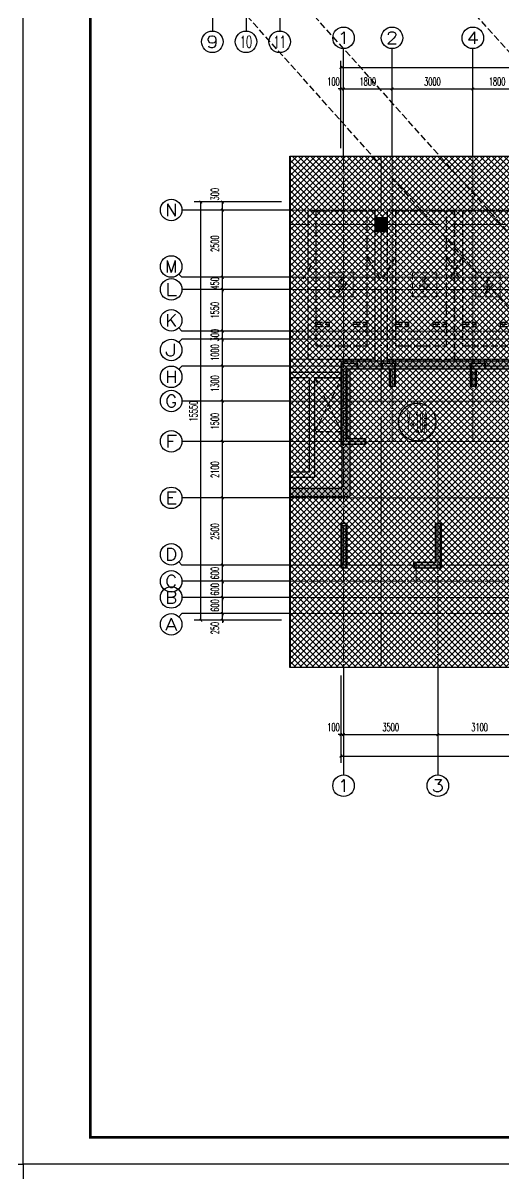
# Model space of a CAD drawing. Extents: x 27938 to 650306, y -92720 to 1524912.
# Drawn here: x 260214 to 278073, y 719299 to 762082 of the extents above; entities that cross this region are included whole.
import ezdxf
from ezdxf.enums import TextEntityAlignment as Align

# ---------------------------------------------------------------- set-up
doc = ezdxf.new("R2010")
doc.units = 0
doc.header["$LTSCALE"] = 1000
doc.header["$MEASUREMENT"] = 0
for name, pattern in [('5、6、7#楼参照$0$DASH', [0.35, 0.25, -0.1]), ('__DASH', [0.35, 0.25, -0.1]), ('DASH', [0.35, 0.25, -0.1]), ('DOTE', [2.42, 2, -0.2, 0.02, -0.2])]:
    doc.linetypes.add(name, pattern=pattern)
for name, color, linetype, lineweight in [('AE-PARKING', 70, '5、6、7#楼参照$0$DASH', 13), ('DOTE', 19, 'DOTE', 9), ('PUB_HATCH', 8, 'Continuous', 9), ('填充', 251, 'Continuous', 5), ('砼柱', 2, 'Continuous', 35)]:
    doc.layers.add(name, color=color, linetype=linetype, lineweight=lineweight)
for name, color, linetype in [('AXIS', 3, 'Continuous'), ('AXIS_TEXT', 4, 'Continuous'), ('COLUMN', 9, 'Continuous'), ('DIM_IDEN', 67, 'Continuous'), ('HS-A-停车位（标准）', 9, 'Continuous'), ('HS-A-墙-砖', 2, 'Continuous'), ('HS-A-墙-砼', 41, 'Continuous'), ('HS-A-留孔-顶板面', 3, 'DASH'), ('text', 7, 'Continuous'), ('图框', 140, 'Continuous'), ('建-墙-填充', 8, 'Continuous')]:
    doc.layers.add(name, color=color, linetype=linetype)
doc.layers.add('yichutu', color=7, linetype='Continuous', true_color=0xffffff, plot=False)
doc.styles.add('_TCH_AXIS', font='COMPLEX', dxfattribs={"bigfont": 'GBCBIG'})
doc.styles.add('_TCH_DIM_T3', font='SIMPLEX.shx', dxfattribs={"width": 0.494118, "bigfont": 'GBCBIG.shx'})
doc.styles.add('_TCH_LABEL', font='simhei.ttf')
doc.styles.add('COMPLEX', font='COMPLEX')
doc.dimstyles.new('_TCH_ARCH&&100', dxfattribs={"dimtxt": 297.5, "dimasz": 100, "dimexe": 250, "dimexo": 300, "dimgap": 126.25, "dimtad": 1, "dimdec": 0, "dimzin": 0, "dimdsep": 46, "dimtxsty": '_TCH_DIM_T3', "dimblk": 'ARCHTICK', "dimcen": 0.09, "dimclrt": 4, "dimazin": 2, "dimtfac": 1, "dimtdec": 0, "dimtix": 1, "dimtmove": 2, "dimatfit": 3, "dimfxl": 1, "dimtolj": 1, "dimtzin": 0, "dimarcsym": 0})

# ---------------------------------------------------------------- blocks, each defined once
blk = doc.blocks.new('GDRDADWDAD')
at = {"layer": 'DOTE', "linetype": 'DOTE', "ltscale": 0.3}
for p, q in [((272117, 690157), (272117, 671157)), ((273917, 690157), (273917, 679557)), ((276917, 690157), (276917, 679557)), ((270117, 688157), (328917, 688157)), ((270117, 685657), (328917, 685657)), ((270117, 685207), (328917, 685207)), ((270117, 683657), (328917, 683657)), ((270117, 683357), (328917, 683357)), ((270117, 682357), (328917, 682357)), ((270117, 681057), (328917, 681057)), ((270117, 679557), (328917, 679557)), ((275617, 679557), (275617, 671157)), ((270117, 677457), (328917, 677457)), ((270117, 674957), (328917, 674957)), ((274817, 674957), (274817, 674357)), ((270117, 674357), (328917, 674357)), ((270117, 673757), (328917, 673757)), ((270117, 673157), (328917, 673157))]:
    blk.add_line(p, q, dxfattribs=at)
blk = doc.blocks.new('TK')
at = {"layer": '图框'}
blk.add_lwpolyline([(465375, 548714), (549475, 548714), (549475, 489314), (465375, 489314)], close=True, dxfattribs=at)
blk.add_lwpolyline([(465375, 548714), (549475, 548714), (549475, 489314), (465375, 489314)], close=True, dxfattribs=at)
at = {"layer": '图框', "const_width": 100}
blk.add_lwpolyline([(548475, 490314), (548475, 547714), (467875, 547714), (467875, 490314)], close=True, dxfattribs=at)
blk = doc.blocks.new('yct-841-594-84100-59400-100-1000.0')
at = {"layer": 'yichutu', "color": 7, "true_color": 0xffffff}
blk.add_lwpolyline([(0, 0), (0, 59400), (84100, 59400), (84100, 0)], close=True, dxfattribs=at)
blk = doc.blocks.new('gdfgdgdgr')
at = {"layer": 'PUB_HATCH'}
for points in [[(477177, 529314), (477177, 526314), (478077, 526314), (478077, 526514), (477377, 526514), (477377, 529114), (477777, 529114), (477777, 529314)], [(478677, 529114), (478977, 529114), (478977, 528464), (479177, 528464), (479177, 529314), (478677, 529314)], [(482527, 529114), (482527, 529314), (481977, 529314), (481977, 528464), (482177, 528464), (482177, 529114)], [(477177, 521714), (477377, 521714), (477377, 523364), (477177, 523364)], [(479877, 521914), (479877, 521714), (480877, 521714), (480877, 523364), (480677, 523364), (480677, 521914)]]:
    blk.add_hatch(color=256, dxfattribs=at).paths.add_polyline_path(points)
at = {"layer": 'COLUMN', "color": 8}
for p, q in [((477177, 529314), (477177, 526314)), ((477777, 529314), (477177, 529314)), ((477777, 529114), (477777, 529314)), ((479177, 529314), (478677, 529314)), ((478677, 529314), (478677, 529114)), ((479177, 528464), (479177, 529314)), ((482527, 529314), (481977, 529314)), ((481977, 529314), (481977, 528464)), ((482527, 529114), (482527, 529314)), ((477377, 526514), (477377, 529114)), ((477377, 529114), (477777, 529114)), ((478677, 529114), (478977, 529114)), ((478977, 529114), (478977, 528464)), ((482177, 528464), (482177, 529114)), ((482177, 529114), (482527, 529114)), ((478977, 528464), (479177, 528464)), ((481977, 528464), (482177, 528464)), ((477177, 526314), (478077, 526314)), ((478077, 526514), (477377, 526514)), ((478077, 526314), (478077, 526514)), ((477377, 523364), (477177, 523364)), ((477177, 523364), (477177, 521714)), ((477377, 521714), (477377, 523364)), ((480877, 523364), (480677, 523364)), ((480677, 523364), (480677, 521914)), ((480877, 521714), (480877, 523364)), ((477177, 521714), (477377, 521714)), ((479877, 521914), (479877, 521714)), ((480677, 521914), (479877, 521914)), ((479877, 521714), (480877, 521714))]:
    blk.add_line(p, q, dxfattribs=at)
blk = doc.blocks.new('_AXISO')
blk.add_circle((0, 0), 0.5)
at = {"layer": 'AXIS_TEXT', "style": 'COMPLEX', "width": 1.041667}
blk.add_attdef('A', text='', height=0.56, dxfattribs=at).set_placement((-0.25, -0.28), (0.25, -0.28), align=Align.FIT)
blk = doc.blocks.new('A$C5F0D06DF')
at = {"layer": 'AXIS'}
for p, q in [((850, -10100), (850, -11700)), ((2100.1, -10100), (2100.1, -11700)), ((3350.2, -10100), (3350.2, -11700))]:
    blk.add_line(p, q, dxfattribs=at)
ref = blk.add_blockref('_AXISO', (850, -12100), dxfattribs=dict(at, xscale=800, yscale=800, zscale=800))
ref.add_attrib('A', '9', dxfattribs={"layer": 'AXIS_TEXT', "height": 452.5, "style": '_TCH_AXIS', "width": 1.5}).set_placement((623.7, -12326.3), (1076.3, -12326.3), align=Align.FIT)
ref = blk.add_blockref('_AXISO', (2100.1, -12100), dxfattribs=dict(at, xscale=800, yscale=800, zscale=800))
ref.add_attrib('A', '10', dxfattribs={"layer": 'AXIS_TEXT', "height": 452.55, "style": '_TCH_AXIS', "width": 0.724138}).set_placement((1873.8, -12326.3), (2326.4, -12326.3), align=Align.FIT)
ref = blk.add_blockref('_AXISO', (3350.2, -12100), dxfattribs=dict(at, xscale=800, yscale=800, zscale=800))
ref.add_attrib('A', '11', dxfattribs={"layer": 'AXIS_TEXT', "height": 452.55, "style": '_TCH_AXIS', "width": 0.875}).set_placement((3123.9, -12326.3), (3576.5, -12326.3), align=Align.FIT)
blk = doc.blocks.new('A$C47B31F67')
at = {"layer": '填充'}
h = blk.add_hatch(dxfattribs=at)
h.set_pattern_fill('ANSI37', color=8, scale=100, style=0)
h.set_pattern_definition([(45, (0, 0), (-112.2532, 112.2532), []), (135, (0, 0), (-112.2532, -112.2532), [])])
h.paths.add_polyline_path([(127448, -31360), (127448, -32860), (129998, -32860), (129998, -35060), (129998, -35060), (129998, -36060), (133248, -36060), (133248, -40760), (127398, -40760), (127398, -41360), (124498, -41360), (124498, -39259), (124448, -39260), (124448, -36060), (124448, -36059), (124448, -31360)], flags=16)
h.paths.add_polyline_path([(97048, -31360), (97048, -32860), (94548, -32860), (94548, -35060), (97048, -35060), (97048, -37460), (91248, -37460), (91248, -40760), (97098, -40760), (97098, -41360), (99998, -41360), (99998, -39259), (100148, -39260), (100148, -36060), (100048, -36059), (100048, -31360)], flags=16)
h.paths.add_polyline_path([(82848, -28460), (141648, -28460), (141648, -47460), (82848, -47460)])
blk = doc.blocks.new('A$C25A378E3')
at = {"layer": 'HS-A-停车位（标准）', "linetype": 'DASH'}
for p, q in [((300, 4280), (800, 4280)), ((300, 4280), (300, 4120)), ((800, 4280), (800, 4120)), ((1700, 4280), (2200, 4280)), ((1700, 4280), (1700, 4120)), ((2200, 4280), (2200, 4120)), ((300, 4200), (800, 4200)), ((300, 4120), (800, 4120)), ((1700, 4200), (2200, 4200)), ((1700, 4120), (2200, 4120)), ((300, 1700), (-200, 2550)), ((2200, 1700), (2700, 2550))]:
    blk.add_line(p, q, dxfattribs=at)
for points in [[(0, 5500), (2500, 5500), (2500, 0), (0, 0)], [(300, 5000), (2200, 5000), (2200, 0), (300, 0)]]:
    blk.add_lwpolyline(points, close=True, dxfattribs=at)
blk = doc.blocks.new('充电车位')
at = {"layer": 'AE-PARKING', "linetype": 'ByBlock'}
h = blk.add_hatch(color=1, dxfattribs=at)
h.dxf.hatch_style = 1
h.paths.add_polyline_path([(-1007586, -1042638), (-1007474, -1042375), (-1007689, -1042375), (-1007425, -1042030), (-1007515, -1042282), (-1007279, -1042298)])
at = {"layer": 'AE-PARKING', "color": 1}
for p, q in [((-1007929, -1041873), (-1007029, -1041873)), ((-1007929, -1041873), (-1007929, -1042773)), ((-1007029, -1041873), (-1007029, -1042773)), ((-1007929, -1042773), (-1007029, -1042773))]:
    blk.add_line(p, q, dxfattribs=at)
at = {"layer": 'AE-PARKING', "color": 1, "linetype": 'ByBlock'}
for p, q in [((-1007425, -1042030), (-1007689, -1042375)), ((-1007425, -1042030), (-1007515, -1042282)), ((-1007689, -1042375), (-1007474, -1042375)), ((-1007279, -1042298), (-1007586, -1042638)), ((-1007586, -1042638), (-1007474, -1042375)), ((-1007515, -1042282), (-1007279, -1042298))]:
    blk.add_line(p, q, dxfattribs=at)
blk = doc.blocks.new('_ArchTick')
at = {"color": 0, "linetype": 'ByBlock', "const_width": 0.4}
blk.add_lwpolyline([(-0.5, -0.5), (0.5, 0.5)], dxfattribs=at)
blk = doc.blocks.new('*D639')
at = {"layer": 'AXIS', "color": 0, "lineweight": -2}
for p, q in [((267617, 740130), (267617, 740230)), ((269817, 740130), (267367, 740130)), ((269817, 739880), (267367, 739880)), ((267617, 739880), (267617, 740130)), ((267617, 739880), (267617, 739780))]:
    blk.add_line(p, q, dxfattribs=at)
at = {"layer": 'Defpoints', "color": 0}
for p in [(267617, 740130), (270117, 740130), (270117, 739880)]:
    blk.add_point(p, dxfattribs=at)
at = {"layer": 'AXIS', "color": 0, "lineweight": -2, "xscale": 100, "yscale": 100, "zscale": 100}
for p, rotation in [((267617, 740130), 270), ((267617, 739880), 90)]:
    blk.add_blockref('_ArchTick', p, dxfattribs=dict(at, rotation=rotation))
at = {"layer": 'AXIS', "color": 4, "insert": (267342, 739591), "char_height": 297.5, "attachment_point": 5, "rotation": 90, "style": '_TCH_DIM_T3'}
blk.add_mtext('\\A1;250', dxfattribs=at)
blk = doc.blocks.new('*D640')
at = {"layer": 'AXIS', "color": 0, "lineweight": -2}
for p, q in [((269817, 740730), (267367, 740730)), ((267617, 740730), (267617, 740830)), ((267617, 740130), (267617, 740730)), ((269817, 740130), (267367, 740130)), ((267617, 740130), (267617, 740030))]:
    blk.add_line(p, q, dxfattribs=at)
at = {"layer": 'Defpoints', "color": 0}
for p in [(267617, 740730), (270117, 740730), (270117, 740130)]:
    blk.add_point(p, dxfattribs=at)
at = {"layer": 'AXIS', "color": 0, "lineweight": -2, "xscale": 100, "yscale": 100, "zscale": 100}
for p, rotation in [((267617, 740730), 270), ((267617, 740130), 90)]:
    blk.add_blockref('_ArchTick', p, dxfattribs=dict(at, rotation=rotation))
at = {"layer": 'AXIS', "color": 4, "insert": (267342, 740430), "char_height": 297.5, "attachment_point": 5, "rotation": 90, "style": '_TCH_DIM_T3'}
blk.add_mtext('\\A1;600', dxfattribs=at)
blk = doc.blocks.new('*D641')
at = {"layer": 'AXIS', "color": 0, "lineweight": -2}
for p, q in [((269817, 741330), (267367, 741330)), ((267617, 741330), (267617, 741430)), ((267617, 740730), (267617, 741330)), ((269817, 740730), (267367, 740730)), ((267617, 740730), (267617, 740630))]:
    blk.add_line(p, q, dxfattribs=at)
at = {"layer": 'Defpoints', "color": 0}
for p in [(267617, 741330), (270117, 741330), (270117, 740730)]:
    blk.add_point(p, dxfattribs=at)
at = {"layer": 'AXIS', "color": 0, "lineweight": -2, "xscale": 100, "yscale": 100, "zscale": 100}
for p, rotation in [((267617, 741330), 270), ((267617, 740730), 90)]:
    blk.add_blockref('_ArchTick', p, dxfattribs=dict(at, rotation=rotation))
at = {"layer": 'AXIS', "color": 4, "insert": (267342, 741030), "char_height": 297.5, "attachment_point": 5, "rotation": 90, "style": '_TCH_DIM_T3'}
blk.add_mtext('\\A1;600', dxfattribs=at)
blk = doc.blocks.new('*D642')
at = {"layer": 'AXIS', "color": 0, "lineweight": -2}
for p, q in [((269817, 741930), (267367, 741930)), ((267617, 741930), (267617, 742030)), ((267617, 741330), (267617, 741930)), ((269817, 741330), (267367, 741330)), ((267617, 741330), (267617, 741230))]:
    blk.add_line(p, q, dxfattribs=at)
at = {"layer": 'Defpoints', "color": 0}
for p in [(267617, 741930), (270117, 741930), (270117, 741330)]:
    blk.add_point(p, dxfattribs=at)
at = {"layer": 'AXIS', "color": 0, "lineweight": -2, "xscale": 100, "yscale": 100, "zscale": 100}
for p, rotation in [((267617, 741930), 270), ((267617, 741330), 90)]:
    blk.add_blockref('_ArchTick', p, dxfattribs=dict(at, rotation=rotation))
at = {"layer": 'AXIS', "color": 4, "insert": (267342, 741630), "char_height": 297.5, "attachment_point": 5, "rotation": 90, "style": '_TCH_DIM_T3'}
blk.add_mtext('\\A1;600', dxfattribs=at)
blk = doc.blocks.new('*D643')
at = {"layer": 'AXIS', "color": 0, "lineweight": -2}
for p, q in [((269817, 744430), (267367, 744430)), ((267617, 741930), (267617, 744430)), ((269817, 741930), (267367, 741930))]:
    blk.add_line(p, q, dxfattribs=at)
at = {"layer": 'Defpoints', "color": 0}
for p in [(267617, 744430), (270117, 744430), (270117, 741930)]:
    blk.add_point(p, dxfattribs=at)
at = {"layer": 'AXIS', "color": 0, "lineweight": -2, "xscale": 100, "yscale": 100, "zscale": 100}
for p, rotation in [((267617, 744430), 90), ((267617, 741930), 270)]:
    blk.add_blockref('_ArchTick', p, dxfattribs=dict(at, rotation=rotation))
at = {"layer": 'AXIS', "color": 4, "insert": (267342, 743180), "char_height": 297.5, "attachment_point": 5, "rotation": 90, "style": '_TCH_DIM_T3'}
blk.add_mtext('\\A1;2500', dxfattribs=at)
blk = doc.blocks.new('*D644')
at = {"layer": 'AXIS', "color": 0, "lineweight": -2}
for p, q in [((269817, 746530), (267367, 746530)), ((267617, 744430), (267617, 746530)), ((269817, 744430), (267367, 744430))]:
    blk.add_line(p, q, dxfattribs=at)
at = {"layer": 'Defpoints', "color": 0}
for p in [(267617, 746530), (270117, 746530), (270117, 744430)]:
    blk.add_point(p, dxfattribs=at)
at = {"layer": 'AXIS', "color": 0, "lineweight": -2, "xscale": 100, "yscale": 100, "zscale": 100}
for p, rotation in [((267617, 746530), 90), ((267617, 744430), 270)]:
    blk.add_blockref('_ArchTick', p, dxfattribs=dict(at, rotation=rotation))
at = {"layer": 'AXIS', "color": 4, "insert": (267342, 745480), "char_height": 297.5, "attachment_point": 5, "rotation": 90, "style": '_TCH_DIM_T3'}
blk.add_mtext('\\A1;2100', dxfattribs=at)
blk = doc.blocks.new('*D645')
at = {"layer": 'AXIS', "color": 0, "lineweight": -2}
for p, q in [((269817, 748030), (267367, 748030)), ((267617, 746530), (267617, 748030)), ((269817, 746530), (267367, 746530))]:
    blk.add_line(p, q, dxfattribs=at)
at = {"layer": 'Defpoints', "color": 0}
for p in [(267617, 748030), (270117, 748030), (270117, 746530)]:
    blk.add_point(p, dxfattribs=at)
at = {"layer": 'AXIS', "color": 0, "lineweight": -2, "xscale": 100, "yscale": 100, "zscale": 100}
for p, rotation in [((267617, 748030), 90), ((267617, 746530), 270)]:
    blk.add_blockref('_ArchTick', p, dxfattribs=dict(at, rotation=rotation))
at = {"layer": 'AXIS', "color": 4, "insert": (267342, 747280), "char_height": 297.5, "attachment_point": 5, "rotation": 90, "style": '_TCH_DIM_T3'}
blk.add_mtext('\\A1;1500', dxfattribs=at)
blk = doc.blocks.new('*D646')
at = {"layer": 'AXIS', "color": 0, "lineweight": -2}
for p, q in [((269817, 749330), (267367, 749330)), ((267617, 748030), (267617, 749330)), ((269817, 748030), (267367, 748030))]:
    blk.add_line(p, q, dxfattribs=at)
at = {"layer": 'Defpoints', "color": 0}
for p in [(267617, 749330), (270117, 749330), (270117, 748030)]:
    blk.add_point(p, dxfattribs=at)
at = {"layer": 'AXIS', "color": 0, "lineweight": -2, "xscale": 100, "yscale": 100, "zscale": 100}
for p, rotation in [((267617, 749330), 90), ((267617, 748030), 270)]:
    blk.add_blockref('_ArchTick', p, dxfattribs=dict(at, rotation=rotation))
at = {"layer": 'AXIS', "color": 4, "insert": (267342, 748680), "char_height": 297.5, "attachment_point": 5, "rotation": 90, "style": '_TCH_DIM_T3'}
blk.add_mtext('\\A1;1300', dxfattribs=at)
blk = doc.blocks.new('*D647')
at = {"layer": 'AXIS', "color": 0, "lineweight": -2}
for p, q in [((269817, 750330), (267367, 750330)), ((267617, 749330), (267617, 750330)), ((269817, 749330), (267367, 749330))]:
    blk.add_line(p, q, dxfattribs=at)
at = {"layer": 'Defpoints', "color": 0}
for p in [(267617, 750330), (270117, 750330), (270117, 749330)]:
    blk.add_point(p, dxfattribs=at)
at = {"layer": 'AXIS', "color": 0, "lineweight": -2, "xscale": 100, "yscale": 100, "zscale": 100}
for p, rotation in [((267617, 750330), 90), ((267617, 749330), 270)]:
    blk.add_blockref('_ArchTick', p, dxfattribs=dict(at, rotation=rotation))
at = {"layer": 'AXIS', "color": 4, "insert": (267342, 749830), "char_height": 297.5, "attachment_point": 5, "rotation": 90, "style": '_TCH_DIM_T3'}
blk.add_mtext('\\A1;1000', dxfattribs=at)
blk = doc.blocks.new('*D648')
at = {"layer": 'AXIS', "color": 0, "lineweight": -2}
for p, q in [((269817, 750630), (267367, 750630)), ((267617, 750630), (267617, 750730)), ((267617, 750330), (267617, 750630)), ((269817, 750330), (267367, 750330)), ((267617, 750330), (267617, 750230))]:
    blk.add_line(p, q, dxfattribs=at)
at = {"layer": 'Defpoints', "color": 0}
for p in [(267617, 750630), (270117, 750630), (270117, 750330)]:
    blk.add_point(p, dxfattribs=at)
at = {"layer": 'AXIS', "color": 0, "lineweight": -2, "xscale": 100, "yscale": 100, "zscale": 100}
for p, rotation in [((267617, 750630), 270), ((267617, 750330), 90)]:
    blk.add_blockref('_ArchTick', p, dxfattribs=dict(at, rotation=rotation))
at = {"layer": 'AXIS', "color": 4, "insert": (267342, 750480), "char_height": 297.5, "attachment_point": 5, "rotation": 90, "style": '_TCH_DIM_T3'}
blk.add_mtext('\\A1;300', dxfattribs=at)
blk = doc.blocks.new('*D649')
at = {"layer": 'AXIS', "color": 0, "lineweight": -2}
for p, q in [((269817, 752180), (267367, 752180)), ((267617, 750630), (267617, 752180)), ((269817, 750630), (267367, 750630))]:
    blk.add_line(p, q, dxfattribs=at)
at = {"layer": 'Defpoints', "color": 0}
for p in [(267617, 752180), (270117, 752180), (270117, 750630)]:
    blk.add_point(p, dxfattribs=at)
at = {"layer": 'AXIS', "color": 0, "lineweight": -2, "xscale": 100, "yscale": 100, "zscale": 100}
for p, rotation in [((267617, 752180), 90), ((267617, 750630), 270)]:
    blk.add_blockref('_ArchTick', p, dxfattribs=dict(at, rotation=rotation))
at = {"layer": 'AXIS', "color": 4, "insert": (267342, 751405), "char_height": 297.5, "attachment_point": 5, "rotation": 90, "style": '_TCH_DIM_T3'}
blk.add_mtext('\\A1;1550', dxfattribs=at)
blk = doc.blocks.new('*D650')
at = {"layer": 'AXIS', "color": 0, "lineweight": -2}
for p, q in [((269817, 752630), (267367, 752630)), ((267617, 752630), (267617, 752730)), ((267617, 752180), (267617, 752630)), ((269817, 752180), (267367, 752180)), ((267617, 752180), (267617, 752080))]:
    blk.add_line(p, q, dxfattribs=at)
at = {"layer": 'Defpoints', "color": 0}
for p in [(267617, 752630), (270117, 752630), (270117, 752180)]:
    blk.add_point(p, dxfattribs=at)
at = {"layer": 'AXIS', "color": 0, "lineweight": -2, "xscale": 100, "yscale": 100, "zscale": 100}
for p, rotation in [((267617, 752630), 270), ((267617, 752180), 90)]:
    blk.add_blockref('_ArchTick', p, dxfattribs=dict(at, rotation=rotation))
at = {"layer": 'AXIS', "color": 4, "insert": (267342, 752405), "char_height": 297.5, "attachment_point": 5, "rotation": 90, "style": '_TCH_DIM_T3'}
blk.add_mtext('\\A1;450', dxfattribs=at)
blk = doc.blocks.new('*D651')
at = {"layer": 'AXIS', "color": 0, "lineweight": -2}
for p, q in [((269817, 755130), (267367, 755130)), ((267617, 752630), (267617, 755130)), ((269817, 752630), (267367, 752630))]:
    blk.add_line(p, q, dxfattribs=at)
at = {"layer": 'Defpoints', "color": 0}
for p in [(267617, 755130), (270117, 755130), (270117, 752630)]:
    blk.add_point(p, dxfattribs=at)
at = {"layer": 'AXIS', "color": 0, "lineweight": -2, "xscale": 100, "yscale": 100, "zscale": 100}
for p, rotation in [((267617, 755130), 90), ((267617, 752630), 270)]:
    blk.add_blockref('_ArchTick', p, dxfattribs=dict(at, rotation=rotation))
at = {"layer": 'AXIS', "color": 4, "insert": (267342, 753880), "char_height": 297.5, "attachment_point": 5, "rotation": 90, "style": '_TCH_DIM_T3'}
blk.add_mtext('\\A1;2500', dxfattribs=at)
blk = doc.blocks.new('*D652')
at = {"layer": 'AXIS', "color": 0, "lineweight": -2}
for p, q in [((269817, 755430), (267367, 755430)), ((269817, 755130), (267367, 755130)), ((267617, 755130), (267617, 755430))]:
    blk.add_line(p, q, dxfattribs=at)
at = {"layer": 'Defpoints', "color": 0}
for p in [(267617, 755430), (270117, 755430), (270117, 755130)]:
    blk.add_point(p, dxfattribs=at)
at = {"layer": 'AXIS', "color": 0, "lineweight": -2, "xscale": 100, "yscale": 100, "zscale": 100}
for p, rotation in [((267617, 755430), 90), ((267617, 755130), 270)]:
    blk.add_blockref('_ArchTick', p, dxfattribs=dict(at, rotation=rotation))
at = {"layer": 'AXIS', "color": 4, "insert": (267342, 755719), "char_height": 297.5, "attachment_point": 5, "rotation": 90, "style": '_TCH_DIM_T3'}
blk.add_mtext('\\A1;300', dxfattribs=at)
blk = doc.blocks.new('*D653')
at = {"layer": 'AXIS', "color": 0, "lineweight": -2}
for p, q in [((269817, 755430), (266567, 755430)), ((266817, 739880), (266817, 755430)), ((269817, 739880), (266567, 739880))]:
    blk.add_line(p, q, dxfattribs=at)
at = {"layer": 'Defpoints', "color": 0}
for p in [(266817, 755430), (270117, 755430), (270117, 739880)]:
    blk.add_point(p, dxfattribs=at)
at = {"layer": 'AXIS', "color": 0, "lineweight": -2, "xscale": 100, "yscale": 100, "zscale": 100}
for p, rotation in [((266817, 755430), 90), ((266817, 739880), 270)]:
    blk.add_blockref('_ArchTick', p, dxfattribs=dict(at, rotation=rotation))
at = {"layer": 'AXIS', "color": 4, "insert": (266542, 747655), "char_height": 297.5, "attachment_point": 5, "rotation": 90, "style": '_TCH_DIM_T3'}
blk.add_mtext('\\A1;15550', dxfattribs=at)
blk = doc.blocks.new('*D654')
at = {"layer": 'AXIS', "color": 0, "lineweight": -2}
for p, q in [((272017, 737830), (272017, 735380)), ((272117, 737830), (272117, 735380)), ((272017, 735630), (271917, 735630)), ((272017, 735630), (272117, 735630)), ((272117, 735630), (272217, 735630))]:
    blk.add_line(p, q, dxfattribs=at)
at = {"layer": 'Defpoints', "color": 0}
for p in [(272017, 738130), (272117, 738130), (272117, 735630)]:
    blk.add_point(p, dxfattribs=at)
at = {"layer": 'AXIS', "color": 0, "lineweight": -2, "xscale": 100, "yscale": 100, "zscale": 100}
blk.add_blockref('_ArchTick', (272017, 735630), dxfattribs=at)
at = {"layer": 'AXIS', "color": 0, "lineweight": -2, "xscale": 100, "yscale": 100, "zscale": 100, "rotation": 180}
blk.add_blockref('_ArchTick', (272117, 735630), dxfattribs=at)
at = {"layer": 'AXIS', "color": 4, "insert": (271742, 735905), "char_height": 297.5, "attachment_point": 5, "style": '_TCH_DIM_T3'}
blk.add_mtext('\\A1;100', dxfattribs=at)
blk = doc.blocks.new('*D655')
at = {"layer": 'AXIS', "color": 0, "lineweight": -2}
for p, q in [((272117, 737830), (272117, 735380)), ((275617, 737830), (275617, 735380)), ((272117, 735630), (275617, 735630))]:
    blk.add_line(p, q, dxfattribs=at)
at = {"layer": 'Defpoints', "color": 0}
for p in [(272117, 738130), (275617, 738130), (275617, 735630)]:
    blk.add_point(p, dxfattribs=at)
at = {"layer": 'AXIS', "color": 0, "lineweight": -2, "xscale": 100, "yscale": 100, "zscale": 100, "rotation": 180}
blk.add_blockref('_ArchTick', (272117, 735630), dxfattribs=at)
at = {"layer": 'AXIS', "color": 0, "lineweight": -2, "xscale": 100, "yscale": 100, "zscale": 100}
blk.add_blockref('_ArchTick', (275617, 735630), dxfattribs=at)
at = {"layer": 'AXIS', "color": 4, "insert": (273867, 735905), "char_height": 297.5, "attachment_point": 5, "style": '_TCH_DIM_T3'}
blk.add_mtext('\\A1;3500', dxfattribs=at)
blk = doc.blocks.new('*D656')
at = {"layer": 'AXIS', "color": 0, "lineweight": -2}
for p, q in [((275617, 737830), (275617, 735380)), ((278717, 737830), (278717, 735380)), ((275617, 735630), (278717, 735630))]:
    blk.add_line(p, q, dxfattribs=at)
at = {"layer": 'Defpoints', "color": 0}
for p in [(275617, 738130), (278717, 738130), (278717, 735630)]:
    blk.add_point(p, dxfattribs=at)
at = {"layer": 'AXIS', "color": 0, "lineweight": -2, "xscale": 100, "yscale": 100, "zscale": 100, "rotation": 180}
blk.add_blockref('_ArchTick', (275617, 735630), dxfattribs=at)
at = {"layer": 'AXIS', "color": 0, "lineweight": -2, "xscale": 100, "yscale": 100, "zscale": 100}
blk.add_blockref('_ArchTick', (278717, 735630), dxfattribs=at)
at = {"layer": 'AXIS', "color": 4, "insert": (277167, 735905), "char_height": 297.5, "attachment_point": 5, "style": '_TCH_DIM_T3'}
blk.add_mtext('\\A1;3100', dxfattribs=at)
blk = doc.blocks.new('*D663')
at = {"layer": 'AXIS', "color": 0, "lineweight": -2}
for p, q in [((272017, 737830), (272017, 734580)), ((327017, 737830), (327017, 734580)), ((272017, 734830), (327017, 734830))]:
    blk.add_line(p, q, dxfattribs=at)
at = {"layer": 'Defpoints', "color": 0}
for p in [(272017, 738130), (327017, 738130), (327017, 734830)]:
    blk.add_point(p, dxfattribs=at)
at = {"layer": 'AXIS', "color": 0, "lineweight": -2, "xscale": 100, "yscale": 100, "zscale": 100, "rotation": 180}
blk.add_blockref('_ArchTick', (272017, 734830), dxfattribs=at)
at = {"layer": 'AXIS', "color": 0, "lineweight": -2, "xscale": 100, "yscale": 100, "zscale": 100}
blk.add_blockref('_ArchTick', (327017, 734830), dxfattribs=at)
at = {"layer": 'AXIS', "color": 4, "insert": (299517, 735105), "char_height": 297.5, "attachment_point": 5, "style": '_TCH_DIM_T3'}
blk.add_mtext('\\A1;55000', dxfattribs=at)
blk = doc.blocks.new('*D664')
at = {"layer": 'AXIS', "color": 0, "lineweight": -2}
for p, q in [((272017, 757430), (272017, 759880)), ((272117, 757430), (272117, 759880)), ((272017, 759630), (271917, 759630)), ((272017, 759630), (272117, 759630)), ((272117, 759630), (272217, 759630))]:
    blk.add_line(p, q, dxfattribs=at)
at = {"layer": 'Defpoints', "color": 0}
for p in [(272117, 759630), (272017, 757130), (272117, 757130)]:
    blk.add_point(p, dxfattribs=at)
at = {"layer": 'AXIS', "color": 0, "lineweight": -2, "xscale": 100, "yscale": 100, "zscale": 100}
blk.add_blockref('_ArchTick', (272017, 759630), dxfattribs=at)
at = {"layer": 'AXIS', "color": 0, "lineweight": -2, "xscale": 100, "yscale": 100, "zscale": 100, "rotation": 180}
blk.add_blockref('_ArchTick', (272117, 759630), dxfattribs=at)
at = {"layer": 'AXIS', "color": 4, "insert": (271742, 759905), "char_height": 297.5, "attachment_point": 5, "style": '_TCH_DIM_T3'}
blk.add_mtext('\\A1;100', dxfattribs=at)
blk = doc.blocks.new('*D665')
at = {"layer": 'AXIS', "color": 0, "lineweight": -2}
for p, q in [((272117, 757430), (272117, 759880)), ((273917, 757430), (273917, 759880)), ((272117, 759630), (273917, 759630))]:
    blk.add_line(p, q, dxfattribs=at)
at = {"layer": 'Defpoints', "color": 0}
for p in [(273917, 759630), (272117, 757130), (273917, 757130)]:
    blk.add_point(p, dxfattribs=at)
at = {"layer": 'AXIS', "color": 0, "lineweight": -2, "xscale": 100, "yscale": 100, "zscale": 100, "rotation": 180}
blk.add_blockref('_ArchTick', (272117, 759630), dxfattribs=at)
at = {"layer": 'AXIS', "color": 0, "lineweight": -2, "xscale": 100, "yscale": 100, "zscale": 100}
blk.add_blockref('_ArchTick', (273917, 759630), dxfattribs=at)
at = {"layer": 'AXIS', "color": 4, "insert": (273017, 759905), "char_height": 297.5, "attachment_point": 5, "style": '_TCH_DIM_T3'}
blk.add_mtext('\\A1;1800', dxfattribs=at)
blk = doc.blocks.new('*D666')
at = {"layer": 'AXIS', "color": 0, "lineweight": -2}
for p, q in [((273917, 757430), (273917, 759880)), ((276917, 757430), (276917, 759880)), ((273917, 759630), (276917, 759630))]:
    blk.add_line(p, q, dxfattribs=at)
at = {"layer": 'Defpoints', "color": 0}
for p in [(276917, 759630), (273917, 757130), (276917, 757130)]:
    blk.add_point(p, dxfattribs=at)
at = {"layer": 'AXIS', "color": 0, "lineweight": -2, "xscale": 100, "yscale": 100, "zscale": 100, "rotation": 180}
blk.add_blockref('_ArchTick', (273917, 759630), dxfattribs=at)
at = {"layer": 'AXIS', "color": 0, "lineweight": -2, "xscale": 100, "yscale": 100, "zscale": 100}
blk.add_blockref('_ArchTick', (276917, 759630), dxfattribs=at)
at = {"layer": 'AXIS', "color": 4, "insert": (275417, 759905), "char_height": 297.5, "attachment_point": 5, "style": '_TCH_DIM_T3'}
blk.add_mtext('\\A1;3000', dxfattribs=at)
blk = doc.blocks.new('*D667')
at = {"layer": 'AXIS', "color": 0, "lineweight": -2}
for p, q in [((276917, 757430), (276917, 759880)), ((278717, 757430), (278717, 759880)), ((276917, 759630), (278717, 759630))]:
    blk.add_line(p, q, dxfattribs=at)
at = {"layer": 'Defpoints', "color": 0}
for p in [(278717, 759630), (276917, 757130), (278717, 757130)]:
    blk.add_point(p, dxfattribs=at)
at = {"layer": 'AXIS', "color": 0, "lineweight": -2, "xscale": 100, "yscale": 100, "zscale": 100, "rotation": 180}
blk.add_blockref('_ArchTick', (276917, 759630), dxfattribs=at)
at = {"layer": 'AXIS', "color": 0, "lineweight": -2, "xscale": 100, "yscale": 100, "zscale": 100}
blk.add_blockref('_ArchTick', (278717, 759630), dxfattribs=at)
at = {"layer": 'AXIS', "color": 4, "insert": (277817, 759905), "char_height": 297.5, "attachment_point": 5, "style": '_TCH_DIM_T3'}
blk.add_mtext('\\A1;1800', dxfattribs=at)
blk = doc.blocks.new('*D676')
at = {"layer": 'AXIS', "color": 0, "lineweight": -2}
for p, q in [((272017, 757430), (272017, 760680)), ((272017, 760430), (327017, 760430)), ((327017, 757430), (327017, 760680))]:
    blk.add_line(p, q, dxfattribs=at)
at = {"layer": 'Defpoints', "color": 0}
for p in [(327017, 760430), (272017, 757130), (327017, 757130)]:
    blk.add_point(p, dxfattribs=at)
at = {"layer": 'AXIS', "color": 0, "lineweight": -2, "xscale": 100, "yscale": 100, "zscale": 100, "rotation": 180}
blk.add_blockref('_ArchTick', (272017, 760430), dxfattribs=at)
at = {"layer": 'AXIS', "color": 0, "lineweight": -2, "xscale": 100, "yscale": 100, "zscale": 100}
blk.add_blockref('_ArchTick', (327017, 760430), dxfattribs=at)
at = {"layer": 'AXIS', "color": 4, "insert": (299517, 760705), "char_height": 297.5, "attachment_point": 5, "style": '_TCH_DIM_T3'}
blk.add_mtext('\\A1;55000', dxfattribs=at)

msp = doc.modelspace()

# ---------------------------------------------------------------- hatches: boundary and pattern name
at = {"layer": 'PUB_HATCH'}
msp.add_hatch(color=8, dxfattribs=at).paths.add_polyline_path([(273739.7, 754836.9), (273289.7, 754836.9), (273289.7, 754336.9), (273739.7, 754336.9)])
at = {"layer": '建-墙-填充'}
for points in [[(272350.2, 749230.3), (272050.2, 749530.3), (272050.2, 748986.9), (272350.2, 748986.9)], [(272050.2, 749530.3), (272350.2, 749230.3), (278549.9, 749230.3), (278849.9, 749530.3)], [(272350.2, 748986.9), (272050.2, 748986.9), (272050.2, 744786.9), (272350.2, 744486.9)], [(270149.8, 744486.9), (272350.2, 744486.9), (272050.2, 744786.9), (270149.8, 744786.9)]]:
    msp.add_hatch(color=256, dxfattribs=at).paths.add_polyline_path(points)

# ---------------------------------------------------------------- linework, layer by layer
at = {"color": 251, "linetype": '__DASH', "true_color": 0x636466}
for p, q in [((284416.6, 754129.9), (267093.9, 773483.9)), ((284566.6, 744429.9), (267243.9, 763783.9)), ((287066.8, 744429.9), (269744.1, 763783.9))]:
    msp.add_line(p, q, dxfattribs=at)
at = {"color": 3}
msp.add_lwpolyline([(270116.6, 757129.9), (328916.6, 757129.9), (328916.6, 738129.9), (270116.6, 738129.9)], close=True, dxfattribs=at)
at = {"color": 8}
msp.add_lwpolyline([(270149.8, 757130.3), (328949.8, 757130.3), (328949.8, 738130.3), (270149.8, 738130.3)], close=True, dxfattribs=at)
at = {"layer": 'AXIS'}
for p, q in [((272116.6, 757129.9), (272116.6, 761129.9)), ((273916.6, 757129.9), (273916.6, 761129.9)), ((276916.6, 757129.9), (276916.6, 761129.9)), ((270116.6, 755129.9), (266116.6, 755129.9)), ((265999.4, 752747.1), (266116.6, 752629.9)), ((270116.6, 752629.9), (266116.6, 752629.9)), ((270116.6, 752179.9), (266116.6, 752179.9)), ((265999.4, 750747.1), (266116.6, 750629.9)), ((270116.6, 750629.9), (266116.6, 750629.9)), ((265999.4, 750212.7), (266116.6, 750329.9)), ((270116.6, 750329.9), (266116.6, 750329.9)), ((265999.4, 749212.7), (266116.6, 749329.9)), ((270116.6, 749329.9), (266116.6, 749329.9)), ((270116.6, 748029.9), (266116.6, 748029.9)), ((270116.6, 746529.9), (266116.6, 746529.9)), ((270116.6, 744429.9), (266116.6, 744429.9)), ((265999.4, 742047.1), (266116.6, 741929.9)), ((270116.6, 741929.9), (266116.6, 741929.9)), ((270116.6, 741329.9), (266116.6, 741329.9)), ((270116.6, 740729.9), (266116.6, 740729.9)), ((265999.4, 740012.7), (266116.6, 740129.9)), ((270116.6, 740129.9), (266116.6, 740129.9)), ((272116.6, 738129.9), (272116.6, 734129.9)), ((275616.6, 738129.9), (275616.6, 734129.9))]:
    msp.add_line(p, q, dxfattribs=at)
at = {"layer": 'DIM_IDEN', "color": 8, "const_width": 50}
msp.add_lwpolyline([(275551.7, 747249.6, 1), (274151.7, 747249.6, 1)], format="xyb", close=True, dxfattribs=at)
at = {"layer": 'DOTE', "color": 5}
for p, q in [((273514.7, 757130.3), (273514.7, 738130.3)), ((328949.8, 754586.9), (270149.8, 754586.9)), ((328949.8, 749586.9), (270149.8, 749586.9))]:
    msp.add_line(p, q, dxfattribs=at)
at = {"layer": 'HS-A-墙-砖', "color": 8}
for p, q in [((270950.2, 749086.9), (270149.8, 749086.9)), ((270850.2, 748886.9), (270149.8, 748886.9)), ((270850.2, 745386.9), (270850.2, 748886.9)), ((272050.2, 749086.9), (270950.2, 749086.9)), ((272050.2, 748886.9), (271050.2, 748886.9)), ((271050.2, 745186.9), (271050.2, 748886.9)), ((270850.2, 745386.9), (270149.8, 745386.9)), ((271050.2, 745186.9), (270149.8, 745186.9))]:
    msp.add_line(p, q, dxfattribs=at)
at = {"layer": 'HS-A-墙-砼', "color": 8}
for p, q in [((272050.2, 749530.3), (272050.2, 748986.9)), ((272050.2, 749530.3), (278849.9, 749530.3)), ((272350.2, 749230.3), (272350.2, 748986.9)), ((272350.2, 749230.3), (278549.9, 749230.3)), ((272050.2, 748986.9), (272050.2, 744786.9)), ((272350.2, 748986.9), (272350.2, 744486.9)), ((270149.8, 744786.9), (272050.2, 744786.9)), ((270149.8, 744486.9), (272350.2, 744486.9))]:
    msp.add_line(p, q, dxfattribs=at)
at = {"layer": 'HS-A-留孔-顶板面', "color": 8}
msp.add_lwpolyline([(271050.2, 748886.9), (272050.1, 748886.9), (272050.2, 746886.9), (271050.2, 746886.9), (271050.2, 748886.9), (272050.2, 746886.9), (271050.2, 746886.9), (272050.1, 748886.9)], dxfattribs=at)
at = {"layer": 'PUB_HATCH', "color": 8}
msp.add_lwpolyline([(273739.7, 754836.9), (273289.7, 754836.9), (273289.7, 754336.9), (273739.7, 754336.9)], close=True, dxfattribs=at)
at = {"layer": 'text', "color": 2}
msp.add_lwpolyline([(260214.1, 701857), (229214.1, 701857), (229214.1, 719665.3), (260214.1, 719665.3)], close=True, dxfattribs=at)
at = {"layer": '砼柱', "color": 8, "lineweight": 35}
msp.add_lwpolyline([(273739.7, 754836.9), (273289.7, 754836.9), (273289.7, 754336.9), (273739.7, 754336.9)], close=True, dxfattribs=at)

# ---------------------------------------------------------------- block references
for name, p in [('TK', (-205160.9, 230351.7)), ('GDRDADWDAD', (0, 66972.7)), ('gdfgdgdgr', (-205160.8, 220116))]:
    msp.add_blockref(name, p)
at = {"color": 8}
for name, p in [('A$C5F0D06DF', (266393.9, 773483.9)), ('A$C47B31F67', (187302.1, 785589.9)), ('gdfgdgdgr', (-205127.6, 220116.5))]:
    msp.add_blockref(name, p, dxfattribs=at)
at = {"layer": 'AE-PARKING', "color": 8, "rotation": 359.9974937272497}
for p in [(1279554, 1794630.4), (1282654, 1794630.4), (1285004, 1794630.4)]:
    msp.add_blockref('充电车位', p, dxfattribs=at)
at = {"layer": 'AXIS'}
ref = msp.add_blockref('_AXISO', (272116.6, 761529.9), dxfattribs=dict(at, xscale=800, yscale=800, zscale=800))
ref.add_attrib('A', '1', dxfattribs={"layer": 'AXIS_TEXT', "height": 452.5, "style": '_TCH_AXIS', "width": 2.333333}).set_placement((271890.3, 761303.6), (272342.9, 761303.6), align=Align.FIT)
ref = msp.add_blockref('_AXISO', (273916.6, 761529.9), dxfattribs=dict(at, xscale=800, yscale=800, zscale=800))
ref.add_attrib('A', '2', dxfattribs={"layer": 'AXIS_TEXT', "height": 452.5, "style": '_TCH_AXIS', "width": 1.5}).set_placement((273690.3, 761303.6), (274142.9, 761303.6), align=Align.FIT)
ref = msp.add_blockref('_AXISO', (276916.6, 761529.9), dxfattribs=dict(at, xscale=800, yscale=800, zscale=800))
ref.add_attrib('A', '4', dxfattribs={"layer": 'AXIS_TEXT', "height": 452.5, "style": '_TCH_AXIS', "width": 1.3125}).set_placement((276690.3, 761303.6), (277142.9, 761303.6), align=Align.FIT)
ref = msp.add_blockref('_AXISO', (265716.6, 755129.9), dxfattribs=dict(at, xscale=800, yscale=800, zscale=800))
ref.add_attrib('A', 'N', dxfattribs={"layer": 'AXIS_TEXT', "height": 452.5, "style": '_TCH_AXIS', "width": 1.105263}).set_placement((265490.3, 754903.6), (265942.9, 754903.6), align=Align.FIT)
ref = msp.add_blockref('_AXISO', (265716.6, 753029.9), dxfattribs=dict(at, xscale=800, yscale=800, zscale=800))
ref.add_attrib('A', 'M', dxfattribs={"layer": 'AXIS_TEXT', "height": 452.5, "style": '_TCH_AXIS'}).set_placement((265490.3, 752803.6), (265942.9, 752803.6), align=Align.FIT)
ref = msp.add_blockref('_AXISO', (265716.6, 752179.9), dxfattribs=dict(at, xscale=800, yscale=800, zscale=800))
ref.add_attrib('A', 'L', dxfattribs={"layer": 'AXIS_TEXT', "height": 452.5, "style": '_TCH_AXIS', "width": 1.4}).set_placement((265490.3, 751953.6), (265942.9, 751953.6), align=Align.FIT)
ref = msp.add_blockref('_AXISO', (265716.6, 751029.9), dxfattribs=dict(at, xscale=800, yscale=800, zscale=800))
ref.add_attrib('A', 'K', dxfattribs={"layer": 'AXIS_TEXT', "height": 452.5, "style": '_TCH_AXIS', "width": 1.105263}).set_placement((265490.3, 750803.6), (265942.9, 750803.6), align=Align.FIT)
ref = msp.add_blockref('_AXISO', (265716.6, 749929.9), dxfattribs=dict(at, xscale=800, yscale=800, zscale=800))
ref.add_attrib('A', 'J', dxfattribs={"layer": 'AXIS_TEXT', "height": 452.5, "style": '_TCH_AXIS', "width": 1.909091}).set_placement((265490.3, 749703.6), (265942.9, 749703.6), align=Align.FIT)
ref = msp.add_blockref('_AXISO', (265716.6, 748929.9), dxfattribs=dict(at, xscale=800, yscale=800, zscale=800))
ref.add_attrib('A', 'H', dxfattribs={"layer": 'AXIS_TEXT', "height": 452.5, "style": '_TCH_AXIS', "width": 1.05}).set_placement((265490.3, 748703.6), (265942.9, 748703.6), align=Align.FIT)
ref = msp.add_blockref('_AXISO', (265716.6, 748029.9), dxfattribs=dict(at, xscale=800, yscale=800, zscale=800))
ref.add_attrib('A', 'G', dxfattribs={"layer": 'AXIS_TEXT', "height": 452.5, "style": '_TCH_AXIS', "width": 1.166667}).set_placement((265490.3, 747803.6), (265942.9, 747803.6), align=Align.FIT)
ref = msp.add_blockref('_AXISO', (265716.6, 746529.9), dxfattribs=dict(at, xscale=800, yscale=800, zscale=800))
ref.add_attrib('A', 'F', dxfattribs={"layer": 'AXIS_TEXT', "height": 452.5, "style": '_TCH_AXIS', "width": 1.3125}).set_placement((265490.3, 746303.6), (265942.9, 746303.6), align=Align.FIT)
ref = msp.add_blockref('_AXISO', (265716.6, 744429.9), dxfattribs=dict(at, xscale=800, yscale=800, zscale=800))
ref.add_attrib('A', 'E', dxfattribs={"layer": 'AXIS_TEXT', "height": 452.5, "style": '_TCH_AXIS', "width": 1.3125}).set_placement((265490.3, 744203.6), (265942.9, 744203.6), align=Align.FIT)
ref = msp.add_blockref('_AXISO', (265716.6, 742329.9), dxfattribs=dict(at, xscale=800, yscale=800, zscale=800))
ref.add_attrib('A', 'D', dxfattribs={"layer": 'AXIS_TEXT', "height": 452.5, "style": '_TCH_AXIS', "width": 1.235294}).set_placement((265490.3, 742103.6), (265942.9, 742103.6), align=Align.FIT)
ref = msp.add_blockref('_AXISO', (265716.6, 741329.9), dxfattribs=dict(at, xscale=800, yscale=800, zscale=800))
ref.add_attrib('A', 'C', dxfattribs={"layer": 'AXIS_TEXT', "height": 452.5, "style": '_TCH_AXIS', "width": 1.4}).set_placement((265490.3, 741103.6), (265942.9, 741103.6), align=Align.FIT)
ref = msp.add_blockref('_AXISO', (265716.6, 740729.9), dxfattribs=dict(at, xscale=800, yscale=800, zscale=800))
ref.add_attrib('A', 'B', dxfattribs={"layer": 'AXIS_TEXT', "height": 452.5, "style": '_TCH_AXIS', "width": 1.235294}).set_placement((265490.3, 740503.6), (265942.9, 740503.6), align=Align.FIT)
ref = msp.add_blockref('_AXISO', (265716.6, 739729.9), dxfattribs=dict(at, xscale=800, yscale=800, zscale=800))
ref.add_attrib('A', 'A', dxfattribs={"layer": 'AXIS_TEXT', "height": 452.5, "style": '_TCH_AXIS', "width": 1.166667}).set_placement((265490.3, 739503.6), (265942.9, 739503.6), align=Align.FIT)
ref = msp.add_blockref('_AXISO', (272116.6, 733729.9), dxfattribs=dict(at, xscale=800, yscale=800, zscale=800))
ref.add_attrib('A', '1', dxfattribs={"layer": 'AXIS_TEXT', "height": 452.5, "style": '_TCH_AXIS', "width": 2.333333}).set_placement((271890.3, 733503.6), (272342.9, 733503.6), align=Align.FIT)
ref = msp.add_blockref('_AXISO', (275616.6, 733729.9), dxfattribs=dict(at, xscale=800, yscale=800, zscale=800))
ref.add_attrib('A', '3', dxfattribs={"layer": 'AXIS_TEXT', "height": 452.5, "style": '_TCH_AXIS', "width": 1.5}).set_placement((275390.3, 733503.6), (275842.9, 733503.6), align=Align.FIT)
at = {"layer": 'HS-A-停车位（标准）', "color": 8, "linetype": 'DASH', "xscale": -1, "rotation": 179.9993559612105}
for p in [(270789.8, 755086.9), (273739.8, 755086.9), (276239.8, 755086.9)]:
    msp.add_blockref('A$C25A378E3', p, dxfattribs=at)
at = {"layer": 'yichutu'}
msp.add_blockref('yct-841-594-84100-59400-100-1000.0', (260214.1, 719665.3), dxfattribs=at)

# ---------------------------------------------------------------- texts
at = {"layer": 'DIM_IDEN', "color": 7, "style": '_TCH_LABEL', "width": 0.278125}
msp.add_text('Y-10#', height=791.96, dxfattribs=at).set_placement((274455.7, 746853.6), (275247.7, 746853.6), align=Align.FIT)

# ---------------------------------------------------------------- dimensions: what is measured, and where the dimension line sits
at = {"layer": 'AXIS'}
for p1, p2, distance, picture, middle in [((272016.6, 757129.9), (327016.6, 757129.9), 3300, '*D676', (299516.6, 760704.9)), ((272116.6, 757129.9), (273916.6, 757129.9), 2500, '*D665', (273016.6, 759904.9)), ((273916.6, 757129.9), (276916.6, 757129.9), 2500, '*D666', (275416.6, 759904.9)), ((276916.6, 757129.9), (278716.6, 757129.9), 2500, '*D667', (277816.6, 759904.9)), ((270116.6, 739879.9), (270116.6, 755430), 3300, '*D653', (266541.6, 747655)), ((270116.6, 752629.9), (270116.6, 755129.9), 2500, '*D651', (267341.6, 753879.9)), ((270116.6, 752179.9), (270116.6, 752629.9), 2500, '*D650', (267341.6, 752404.9)), ((270116.6, 750629.9), (270116.6, 752179.9), 2500, '*D649', (267341.6, 751404.9)), ((270116.6, 750329.9), (270116.6, 750629.9), 2500, '*D648', (267341.6, 750479.9)), ((270116.6, 749329.9), (270116.6, 750329.9), 2500, '*D647', (267341.6, 749829.9)), ((270116.6, 748029.9), (270116.6, 749329.9), 2500, '*D646', (267341.6, 748679.9)), ((270116.6, 746529.9), (270116.6, 748029.9), 2500, '*D645', (267341.6, 747279.9)), ((270116.6, 744429.9), (270116.6, 746529.9), 2500, '*D644', (267341.6, 745479.9)), ((270116.6, 741929.9), (270116.6, 744429.9), 2500, '*D643', (267341.6, 743179.9)), ((270116.6, 741329.9), (270116.6, 741929.9), 2500, '*D642', (267341.6, 741629.9)), ((270116.6, 740729.9), (270116.6, 741329.9), 2500, '*D641', (267341.6, 741029.9)), ((270116.6, 740129.9), (270116.6, 740729.9), 2500, '*D640', (267341.6, 740429.9)), ((272016.6, 738129.9), (327016.6, 738129.9), -3300, '*D663', (299516.6, 735104.9)), ((272116.6, 738129.9), (275616.6, 738129.9), -2500, '*D655', (273866.6, 735904.9)), ((275616.6, 738129.9), (278716.6, 738129.9), -2500, '*D656', (277166.6, 735904.9))]:
    dim = msp.add_aligned_dim(p1=p1, p2=p2, distance=distance, dimstyle='_TCH_ARCH&&100', dxfattribs=at)
    dim.commit()
    dim.dimension.update_dxf_attribs({"geometry": picture, "text_midpoint": middle})
for base, p1, p2, angle, picture, middle in [((272116.6, 759629.9), (272016.6, 757129.9), (272116.6, 757129.9), 0, '*D664', (271741.6, 759904.9)), ((267616.6, 755430), (270116.6, 755129.9), (270116.6, 755430), 90, '*D652', (267341.6, 755719)), ((267616.6, 740129.9), (270116.6, 739879.9), (270116.6, 740129.9), 90, '*D639', (267341.6, 739590.9)), ((272116.6, 735629.9), (272016.6, 738129.9), (272116.6, 738129.9), 0, '*D654', (271741.6, 735904.9))]:
    dim = msp.add_linear_dim(base=base, p1=p1, p2=p2, angle=angle, dimstyle='_TCH_ARCH&&100', dxfattribs=at)
    dim.commit()
    dim.dimension.update_dxf_attribs({"geometry": picture, "text_midpoint": middle, "dimtype": 129})

doc.saveas('drawing.dxf')
